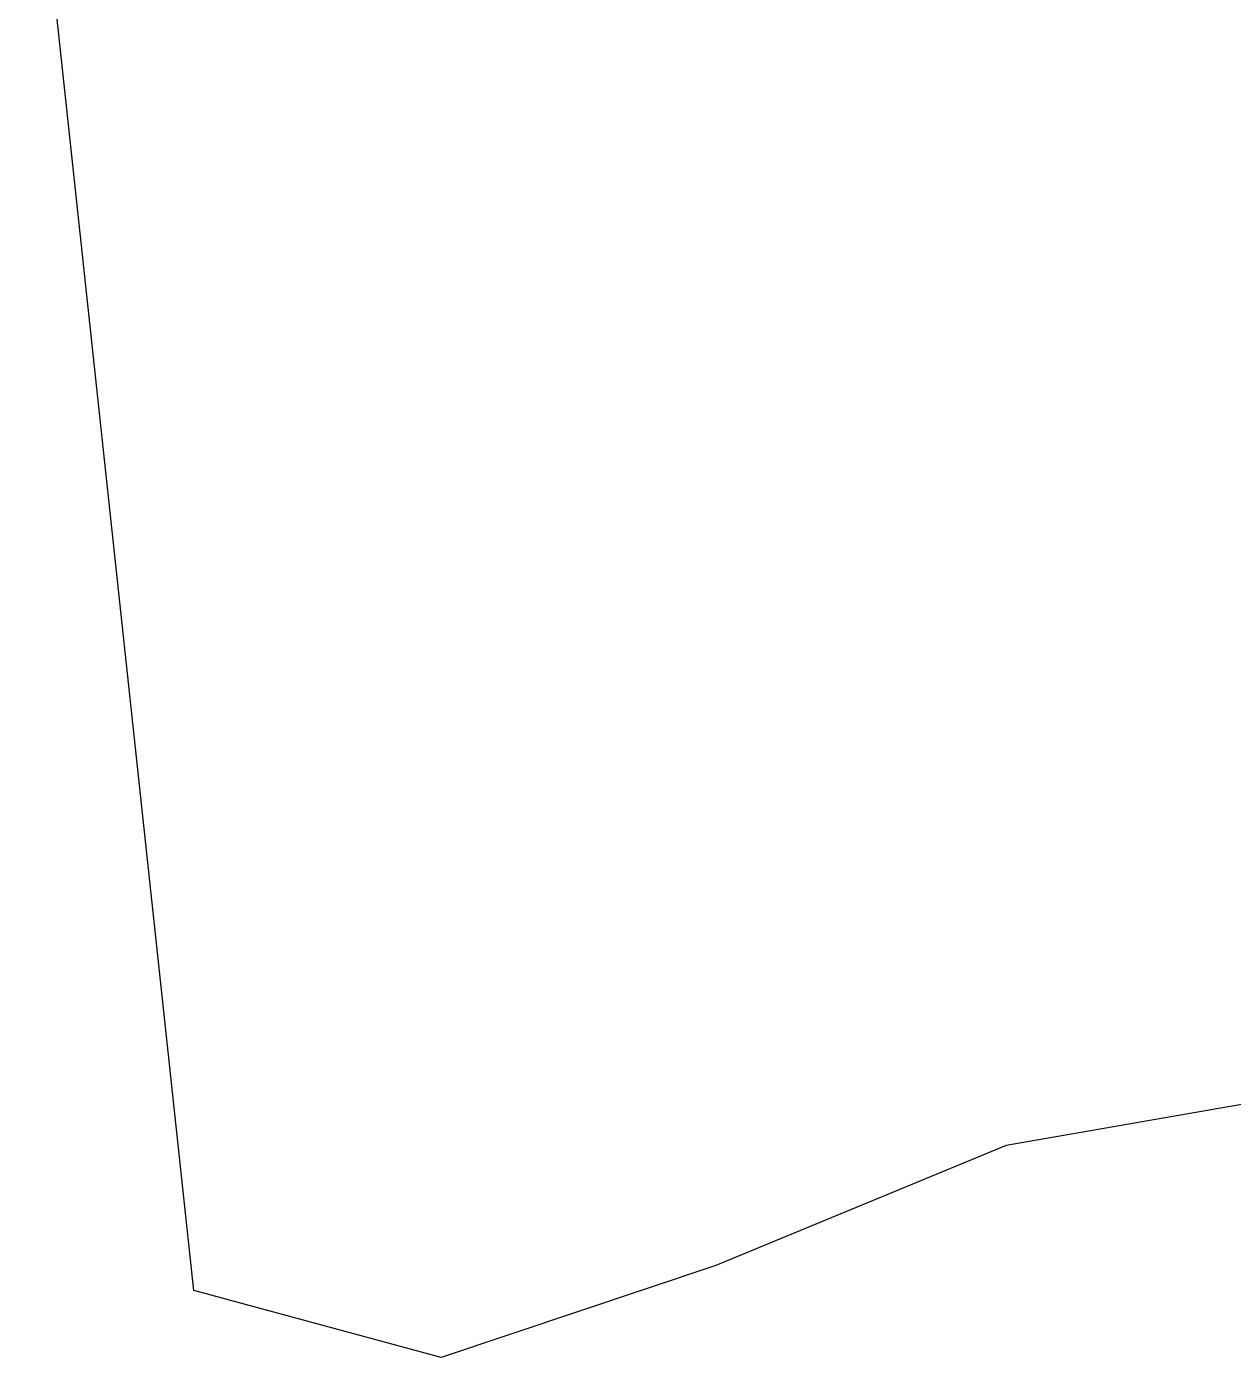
# Model space of a CAD drawing. Header units: metres. Extents: x 280204 to 282207, y 2050748 to 2054482.
# Drawn here: x 281235.5 to 281659.1, y 2050747.5 to 2051214.5 of the extents above; entities that cross this region are included whole.
import ezdxf

# ---------------------------------------------------------------- set-up
doc = ezdxf.new("R2010")
doc.units = ezdxf.units.M
doc.header["$MEASUREMENT"] = 0
doc.layers.add('village', color=3, linetype='Continuous')

msp = doc.modelspace()

# ---------------------------------------------------------------- linework, layer by layer
at = {"layer": 'village', "color": 3}
for p, q in [((281294.16, 2050770.98), (281235.48, 2051317.64)), ((282112.61, 2050914.16), (281579.37, 2050821.93)), ((281579.37, 2050821.93), (281477.47, 2050779.76)), ((281477.47, 2050779.76), (281380.98, 2050747.51)), ((281380.98, 2050747.51), (281294.16, 2050770.98))]:
    msp.add_line(p, q, dxfattribs=at)

doc.saveas('drawing.dxf')
